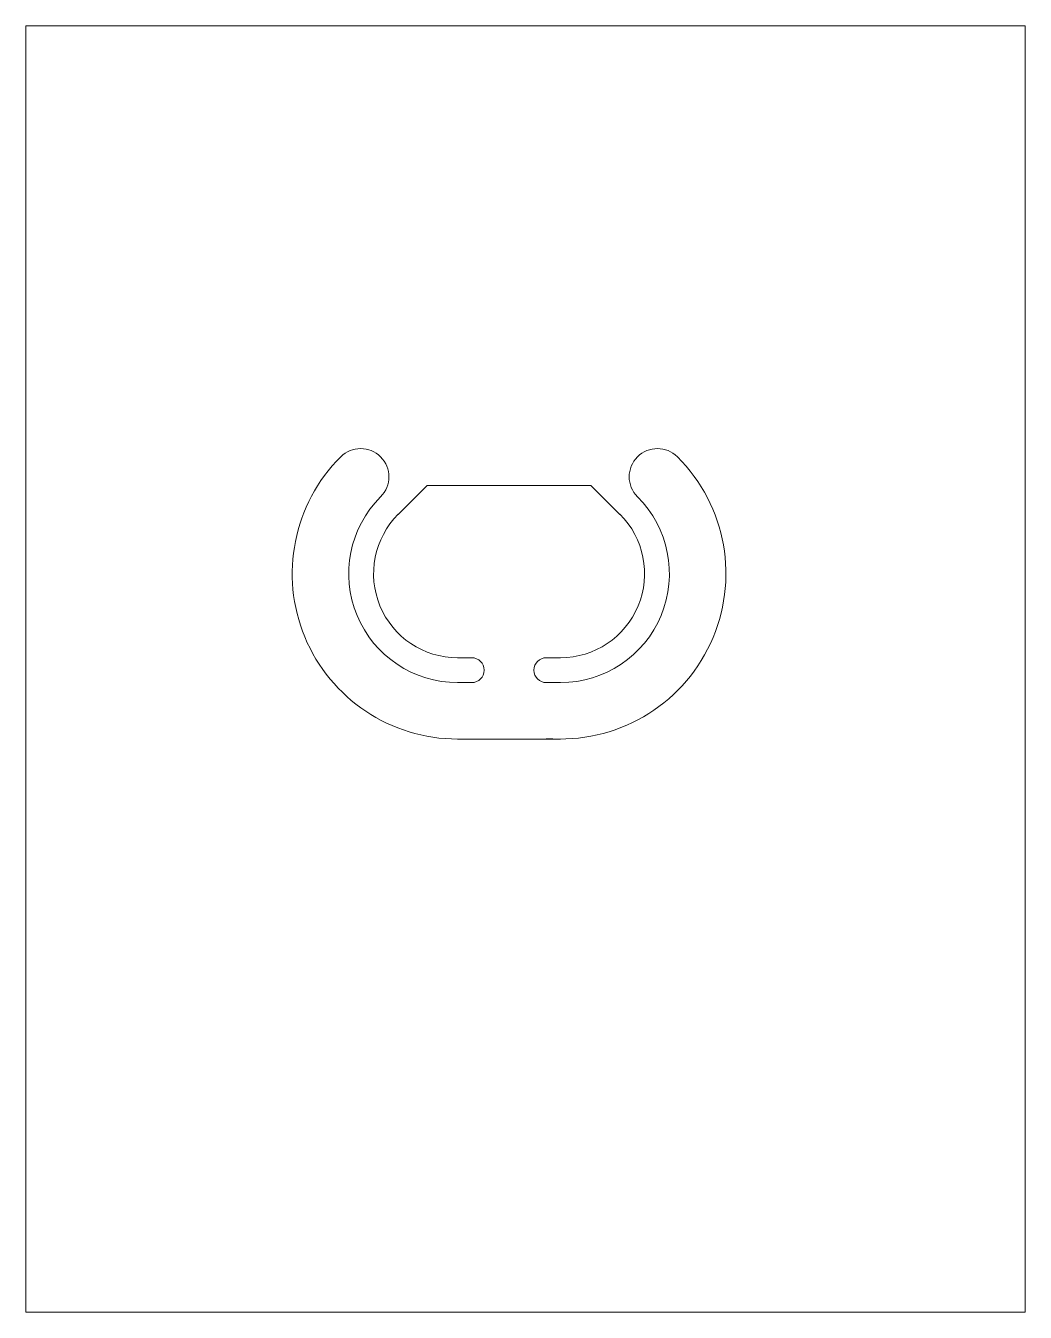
# Paper-space layout '503_Disc2_P1' of a CAD drawing. Header units: inches. Extents: x -0.2 to 8.7, y -0.3 to 11.1.
# The model-space entities are those that its viewports show. They can reach past a viewport. Long polylines and large blocks are cut down to what shows.
import ezdxf

# ---------------------------------------------------------------- set-up
doc = ezdxf.new("R2010")
doc.units = ezdxf.units.IN
doc.header["$MEASUREMENT"] = 0
doc.layers.add('NOPLOT', color=40, linetype='Continuous', lineweight=5)

msp = doc.modelspace()

# ---------------------------------------------------------------- linework, layer by layer
at = {"layer": 'NOPLOT'}
for p, q in [((28.038, 45.172), (27.782, 44.915)), ((29.488, 45.172), (28.038, 45.172)), ((29.744, 44.915), (29.488, 45.172)), ((28.308, 43.646), (28.433, 43.646)), ((29.094, 43.646), (29.219, 43.646)), ((28.433, 43.426), (28.308, 43.426)), ((29.219, 43.426), (29.094, 43.426)), ((29.219, 42.926), (28.308, 42.926))]:
    msp.add_line(p, q, dxfattribs=at)
for centre, radius, start, end in [((27.45, 45.248), 0.25, 315, 135), ((30.077, 45.248), 0.25, 45, 225), ((28.308, 44.39), 1.464, 135, 270), ((29.219, 44.39), 1.464, 265.1011, 45), ((28.308, 44.39), 0.964, 135, 270), ((29.219, 44.39), 0.964, 270, 45), ((28.308, 44.39), 0.744, 135, 270), ((29.219, 44.39), 0.744, 270, 45), ((28.433, 43.536), 0.11, 270, 90), ((29.094, 43.536), 0.11, 90, 270)]:
    msp.add_arc(centre, radius, start, end, dxfattribs=at)

psp = doc.layouts.new('503_Disc2_P1')

# ---------------------------------------------------------------- viewports
at = {"layer": 'NOPLOT', "view_target_point": (23.05, 0.052)}
psp.add_viewport(center=(4.254, 5.411), size=(8.848, 11.3924), view_center_point=(5.859, 43.494), view_height=11.3924, dxfattribs=at)

doc.saveas('drawing.dxf')
